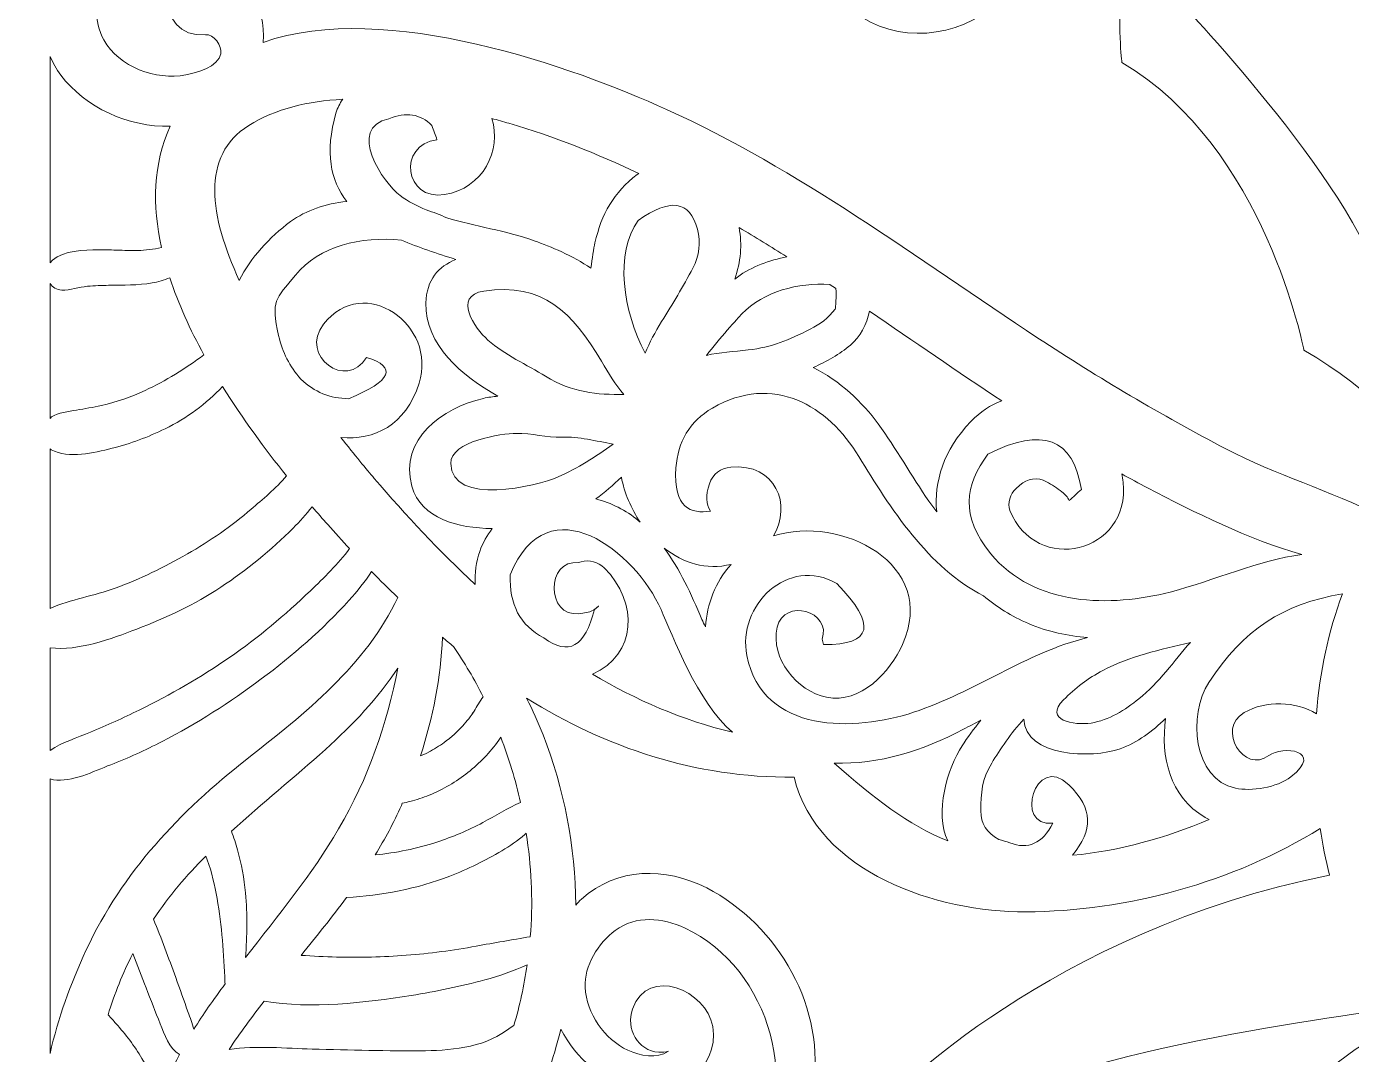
# Model space of a CAD drawing. Extents: x 7 to 992, y -718 to -282.
# Drawn here: x 551.3 to 611.2, y -412.2 to -365.7 of the extents above; entities that cross this region are included whole.
import ezdxf

# ---------------------------------------------------------------- set-up
doc = ezdxf.new("R2010")
doc.units = 0
doc.header["$MEASUREMENT"] = 0
doc.layers.add('Layer 1', color=7, linetype='Continuous')

msp = doc.modelspace()

# ---------------------------------------------------------------- linework, layer by layer
at = {"layer": 'Layer 1', "lineweight": 0}
for points, knots in [([(515.444, -282.485), (515.444, -282.485), (265.444, -282.485), (265.444, -282.485), (265.444, -282.485), (259.139, -282.485), (259.139, -282.485), (259.139, -282.485), (27.261, -282.485), (27.261, -282.485), (27.261, -282.485), (27.261, -282.863), (27.261, -282.863), (27.261, -282.863), (25.9, -282.863), (25.9, -282.863), (25.9, -282.863), (24.898, -282.863), (24.898, -282.863), (24.898, -282.863), (7.489, -306.853), (7.489, -306.853), (7.489, -306.853), (7.489, -496.33), (7.489, -496.33), (7.489, -496.33), (24.898, -524.256), (24.898, -524.256), (24.898, -524.256), (25.039, -524.256), (25.039, -524.256), (25.039, -524.256), (25.9, -525.977), (25.9, -525.977), (25.9, -525.977), (34.578, -543.332), (34.578, -543.332), (34.578, -543.332), (85.476, -645.118), (85.476, -645.118), (85.476, -645.118), (85.476, -693.393), (85.476, -693.393), (85.476, -693.602), (85.486, -693.809), (85.492, -694.016), (85.35, -694.597), (85.266, -695.2), (85.266, -695.825), (85.266, -695.825), (85.266, -710.022), (85.266, -710.022), (85.266, -714.223), (88.671, -717.628), (92.872, -717.628), (92.872, -717.628), (107.069, -717.628), (107.069, -717.628), (107.484, -717.628), (107.889, -717.586), (108.286, -717.521), (108.736, -717.547), (109.188, -717.561), (109.644, -717.561), (109.644, -717.561), (182.159, -717.561), (182.159, -717.561), (182.563, -717.561), (182.965, -717.551), (183.365, -717.531), (183.743, -717.589), (184.126, -717.628), (184.52, -717.628), (184.52, -717.628), (198.717, -717.628), (198.717, -717.628), (202.917, -717.628), (206.322, -714.223), (206.322, -710.022), (206.322, -710.022), (206.322, -695.825), (206.322, -695.825), (206.322, -695.534), (206.302, -695.248), (206.271, -694.965), (206.303, -694.465), (206.325, -693.962), (206.326, -693.453), (206.326, -693.453), (206.326, -645.118), (206.326, -645.118), (206.326, -645.118), (257.204, -543.332), (257.204, -543.332), (257.204, -543.332), (259.139, -539.46), (259.139, -539.46), (259.139, -539.46), (266.763, -524.209), (266.763, -524.209), (266.763, -524.209), (266.763, -645.118), (266.763, -645.118), (266.763, -645.118), (363.469, -645.118), (363.469, -645.118), (363.737, -645.117), (364.003, -645.104), (364.27, -645.096), (364.76, -645.195), (365.268, -645.248), (365.787, -645.248), (365.787, -645.248), (379.984, -645.248), (379.984, -645.248), (384.185, -645.248), (387.59, -641.843), (387.59, -637.643), (387.59, -637.643), (387.59, -623.445), (387.59, -623.445), (387.59, -623.12), (387.563, -622.802), (387.523, -622.487), (387.556, -621.959), (387.579, -621.428), (387.578, -620.891), (387.578, -620.891), (387.578, -584.634), (387.578, -584.634), (387.578, -584.634), (508.12, -524.362), (508.12, -524.362), (508.12, -524.362), (508.12, -717.561), (508.12, -717.561), (508.12, -717.561), (544.378, -717.561), (544.378, -717.561), (545.281, -717.563), (546.172, -717.512), (547.049, -717.417), (547.049, -717.417), (560.83, -717.417), (560.83, -717.417), (565.03, -717.417), (568.436, -714.012), (568.436, -709.811), (568.436, -709.811), (568.436, -696.131), (568.436, -696.131), (568.534, -695.251), (568.591, -694.358), (568.593, -693.453), (568.593, -693.453), (568.593, -645.118), (568.593, -645.118), (568.593, -645.118), (689.443, -645.118), (689.443, -645.118), (689.443, -645.118), (689.443, -693.393), (689.443, -693.393), (689.443, -693.594), (689.453, -693.791), (689.458, -693.99), (689.345, -694.514), (689.28, -695.056), (689.28, -695.614), (689.28, -695.614), (689.28, -709.811), (689.28, -709.811), (689.28, -714.012), (692.686, -717.417), (696.886, -717.417), (696.886, -717.417), (710.981, -717.417), (710.981, -717.417), (711.845, -717.511), (712.722, -717.561), (713.611, -717.561), (713.611, -717.561), (749.903, -717.561), (749.903, -717.561), (749.903, -717.561), (749.903, -524.209), (749.903, -524.209), (749.903, -524.209), (870.731, -584.622), (870.731, -584.622), (870.731, -584.622), (870.731, -620.95), (870.731, -620.95), (870.731, -621.353), (870.741, -621.753), (870.761, -622.151), (870.71, -622.506), (870.675, -622.865), (870.675, -623.233), (870.675, -623.233), (870.675, -637.431), (870.675, -637.431), (870.675, -641.632), (874.08, -645.036), (878.28, -645.036), (878.28, -645.036), (892.478, -645.036), (892.478, -645.036), (892.583, -645.036), (892.687, -645.025), (892.791, -645.02), (893.486, -645.081), (894.188, -645.118), (894.898, -645.118), (894.898, -645.118), (991.581, -645.118), (991.581, -645.118), (991.581, -645.118), (991.581, -282.485), (991.581, -282.485), (991.581, -282.485), (515.444, -282.485), (515.444, -282.485)], [0, 0, 0, 0, 1, 1, 1, 2, 2, 2, 3, 3, 3, 4, 4, 4, 5, 5, 5, 6, 6, 6, 7, 7, 7, 8, 8, 8, 9, 9, 9, 10, 10, 10, 11, 11, 11, 12, 12, 12, 13, 13, 13, 14, 14, 14, 15, 15, 15, 16, 16, 16, 17, 17, 17, 18, 18, 18, 19, 19, 19, 20, 20, 20, 21, 21, 21, 22, 22, 22, 23, 23, 23, 24, 24, 24, 25, 25, 25, 26, 26, 26, 27, 27, 27, 28, 28, 28, 29, 29, 29, 30, 30, 30, 31, 31, 31, 32, 32, 32, 33, 33, 33, 34, 34, 34, 35, 35, 35, 36, 36, 36, 37, 37, 37, 38, 38, 38, 39, 39, 39, 40, 40, 40, 41, 41, 41, 42, 42, 42, 43, 43, 43, 44, 44, 44, 45, 45, 45, 46, 46, 46, 47, 47, 47, 48, 48, 48, 49, 49, 49, 50, 50, 50, 51, 51, 51, 52, 52, 52, 53, 53, 53, 54, 54, 54, 55, 55, 55, 56, 56, 56, 57, 57, 57, 58, 58, 58, 59, 59, 59, 60, 60, 60, 61, 61, 61, 62, 62, 62, 63, 63, 63, 64, 64, 64, 65, 65, 65, 66, 66, 66, 67, 67, 67, 68, 68, 68, 69, 69, 69, 70, 70, 70, 71, 71, 71, 72, 72, 72, 73, 73, 73, 74, 74, 74, 74]), ([(607.666, -333.744), (609.49, -336.993), (611.14, -340.14), (613.768, -342.846), (614.727, -343.834), (615.804, -344.706), (616.952, -345.451), (612.185, -346.179), (608.623, -350.713), (610.27, -356.195), (612.351, -363.13), (622.743, -361.86), (625.064, -368.812), (624.497, -369.371), (624.001, -369.963), (623.611, -370.554), (622.013, -372.979), (620.119, -377.248), (620.695, -380.432), (619.203, -381.162), (617.812, -382.08), (616.554, -383.157), (616.554, -383.157), (612.728, -378.057), (612.728, -378.057), (611.963, -373.466), (603.547, -364.669), (603.547, -364.669), (602.974, -361.608), (603.931, -359.314), (603.931, -359.314), (599.914, -360.27), (600.869, -367.347), (600.869, -367.347), (607.372, -371.172), (609.094, -380.352), (609.094, -380.352), (612.336, -382.222), (613.784, -384.168), (614.403, -385.301), (613.722, -386.094), (613.099, -386.941), (612.545, -387.837), (610.294, -386.704), (607.805, -385.982), (605.571, -384.812), (602.652, -383.281), (599.82, -381.618), (597.069, -379.803), (591.603, -376.197), (586.257, -372.179), (580.265, -369.461), (576.134, -367.587), (567.562, -364.477), (562.028, -366.432), (562.149, -364.816), (561.324, -363.2), (559.474, -362.89), (557.168, -362.503), (557.061, -366.314), (559.413, -366.085), (559.785, -366.049), (560.184, -366.594), (560.115, -366.943), (559.999, -367.54), (559.013, -367.815), (558.529, -367.903), (557.174, -368.148), (555.511, -367.561), (554.818, -366.311), (554.357, -365.48), (554.44, -364.468), (554.573, -363.567), (554.676, -362.873), (554.691, -361.985), (555.28, -361.536), (555.937, -361.034), (557.171, -360.812), (557.957, -360.658), (558.75, -360.502), (559.555, -360.418), (560.36, -360.357), (564.645, -360.037), (569.962, -360.392), (573.857, -358.199), (573.42, -359.591), (573.328, -361.085), (574.028, -362.388), (575.186, -364.541), (577.557, -365.429), (579.908, -365.098), (582.238, -364.768), (584.324, -363.433), (585.52, -361.397), (585.747, -361.011), (585.937, -360.605), (586.107, -360.192), (586.5, -361.965), (587.245, -363.908), (588.731, -365.04), (590.682, -366.528), (593.432, -366.267), (595.233, -364.656), (597.131, -362.96), (598.145, -360.338), (597.771, -357.81), (597.662, -357.078), (597.454, -356.37), (597.172, -355.69), (597.363, -355.812), (597.546, -355.951), (597.742, -356.063), (599.57, -357.108), (602.015, -357.873), (604.005, -356.804), (606.158, -355.646), (607.047, -353.274), (606.715, -350.923), (606.386, -348.593), (605.05, -346.508), (603.015, -345.311), (602.628, -345.084), (602.222, -344.895), (601.81, -344.725), (603.582, -344.332), (605.525, -343.586), (606.657, -342.101), (608.145, -340.15), (607.884, -337.399), (606.273, -335.598), (604.755, -333.9), (602.495, -332.918), (600.225, -332.997), (600.946, -332.332), (601.695, -331.704), (602.484, -331.134), (603.148, -331.007), (603.844, -330.988), (604.325, -331.006), (606.022, -331.071), (606.896, -332.37), (607.666, -333.744)], [0, 0, 0, 0, 1, 1, 1, 2, 2, 2, 3, 3, 3, 4, 4, 4, 5, 5, 5, 6, 6, 6, 7, 7, 7, 8, 8, 8, 9, 9, 9, 10, 10, 10, 11, 11, 11, 12, 12, 12, 13, 13, 13, 14, 14, 14, 15, 15, 15, 16, 16, 16, 17, 17, 17, 18, 18, 18, 19, 19, 19, 20, 20, 20, 21, 21, 21, 22, 22, 22, 23, 23, 23, 24, 24, 24, 25, 25, 25, 26, 26, 26, 27, 27, 27, 28, 28, 28, 29, 29, 29, 30, 30, 30, 31, 31, 31, 32, 32, 32, 33, 33, 33, 34, 34, 34, 35, 35, 35, 36, 36, 36, 37, 37, 37, 38, 38, 38, 39, 39, 39, 40, 40, 40, 41, 41, 41, 42, 42, 42, 43, 43, 43, 44, 44, 44, 45, 45, 45, 46, 46, 46, 47, 47, 47, 47]), ([(552.875, -367.913), (553.971, -369.37), (555.949, -370.279), (557.825, -370.223), (557.049, -371.93), (557.007, -373.804), (557.428, -375.706), (557.065, -375.792), (556.686, -375.828), (556.365, -375.843), (556.365, -375.843), (556.354, -375.843), (556.354, -375.843), (556.354, -375.843), (556.243, -375.845), (556.243, -375.845), (556.243, -375.845), (556.021, -375.844), (556.021, -375.844), (555.854, -375.842), (555.686, -375.836), (555.518, -375.831), (555.202, -375.821), (554.886, -375.807), (554.569, -375.81), (553.928, -375.818), (553.013, -375.842), (552.502, -376.278), (552.502, -376.278), (552.391, -376.408), (552.391, -376.408), (552.391, -376.408), (552.391, -367.07), (552.391, -367.07), (552.522, -367.36), (552.673, -367.644), (552.875, -367.913)], [0, 0, 0, 0, 1, 1, 1, 2, 2, 2, 3, 3, 3, 4, 4, 4, 5, 5, 5, 6, 6, 6, 7, 7, 7, 8, 8, 8, 9, 9, 9, 10, 10, 10, 11, 11, 11, 12, 12, 12, 12]), ([(565.809, -373.623), (564.857, -373.728), (563.974, -374.02), (563.268, -374.539), (562.305, -375.247), (561.467, -376.17), (560.949, -377.194), (559.61, -374.312), (559.186, -371.546), (561.374, -370.189), (562.592, -369.433), (564.071, -369.089), (565.624, -369.007), (565.495, -369.191), (565.388, -369.394), (565.32, -369.628), (564.807, -371.413), (565.073, -372.675), (565.809, -373.623)], [0, 0, 0, 0, 1, 1, 1, 2, 2, 2, 3, 3, 3, 4, 4, 4, 5, 5, 5, 6, 6, 6, 6]), ([(570.231, -373.315), (571.959, -373.041), (572.845, -371.307), (572.364, -369.872), (572.632, -369.944), (572.895, -370.017), (573.145, -370.09), (575.184, -370.686), (577.131, -371.461), (579.017, -372.359), (579.017, -372.359), (578.94, -372.404), (578.94, -372.404), (577.89, -373.214), (577.322, -374.207), (577.035, -375.495), (576.975, -375.768), (576.898, -376.194), (576.853, -376.645), (576.022, -376.075), (575.039, -375.67), (574.283, -375.4), (572.987, -374.937), (571.621, -374.762), (570.332, -374.362), (570.028, -374.231), (569.718, -374.11), (569.398, -374.01), (568.992, -373.833), (568.596, -373.627), (568.22, -373.356), (567.492, -372.831), (565.758, -370.293), (567.717, -369.887), (568.487, -369.561), (569.135, -369.663), (569.658, -370.194), (569.735, -370.408), (569.812, -370.622), (569.889, -370.836), (568.08, -371.065), (568.421, -373.603), (570.231, -373.315)], [0, 0, 0, 0, 1, 1, 1, 2, 2, 2, 3, 3, 3, 4, 4, 4, 5, 5, 5, 6, 6, 6, 7, 7, 7, 8, 8, 8, 9, 9, 9, 10, 10, 10, 11, 11, 11, 12, 12, 12, 13, 13, 13, 14, 14, 14, 14]), ([(581.459, -376.641), (581.026, -377.47), (580.539, -378.257), (580.05, -379.052), (579.752, -379.537), (579.504, -380), (579.308, -380.481), (578.305, -378.617), (577.907, -375.933), (578.987, -374.493), (580.427, -373.454), (581.319, -373.582), (581.666, -374.88), (581.822, -375.48), (581.754, -376.067), (581.459, -376.641)], [0, 0, 0, 0, 1, 1, 1, 2, 2, 2, 3, 3, 3, 4, 4, 4, 5, 5, 5, 5]), ([(583.551, -374.807), (584.277, -375.236), (584.997, -375.678), (585.713, -376.131), (585.713, -376.131), (585.57, -376.164), (585.57, -376.164), (584.783, -376.328), (583.993, -376.635), (583.353, -377.137), (583.625, -376.352), (583.701, -375.586), (583.551, -374.807)], [0, 0, 0, 0, 1, 1, 1, 2, 2, 2, 3, 3, 3, 4, 4, 4, 4]), ([(564.761, -379.175), (563.634, -380.616), (565.815, -382.191), (566.694, -380.678), (568.118, -381.115), (567.849, -381.737), (565.885, -382.544), (565.059, -382.536), (564.342, -382.243), (563.733, -381.665), (563.222, -381.069), (562.896, -380.46), (562.727, -379.688), (562.375, -378.081), (562.582, -378.071), (563.492, -376.952), (564.559, -375.64), (566.435, -375.197), (568.289, -375.372), (569.046, -375.704), (569.881, -375.982), (570.737, -376.244), (569.967, -376.571), (569.404, -377.161), (569.389, -378.216), (569.359, -380.135), (570.981, -381.484), (572.643, -382.432), (572.428, -382.458), (572.215, -382.477), (571.991, -382.529), (570.15, -382.959), (568.172, -384.371), (568.757, -386.5), (569.166, -387.99), (570.847, -388.388), (572.387, -388.421), (572.157, -388.719), (571.964, -389.058), (571.823, -389.447), (571.654, -389.914), (571.593, -390.426), (571.619, -390.946), (570.002, -389.454), (568.485, -387.827), (567.055, -386.147), (566.708, -385.741), (566.168, -385.095), (565.537, -384.295), (567.049, -384.427), (568.464, -383.768), (569.08, -381.84), (569.92, -379.221), (566.588, -376.84), (564.761, -379.175)], [0, 0, 0, 0, 1, 1, 1, 2, 2, 2, 3, 3, 3, 4, 4, 4, 5, 5, 5, 6, 6, 6, 7, 7, 7, 8, 8, 8, 9, 9, 9, 10, 10, 10, 11, 11, 11, 12, 12, 12, 13, 13, 13, 14, 14, 14, 15, 15, 15, 16, 16, 16, 17, 17, 17, 18, 18, 18, 18]), ([(552.916, -377.631), (553.307, -377.649), (553.692, -377.5), (554.084, -377.462), (554.401, -377.433), (554.721, -377.421), (555.04, -377.416), (555.695, -377.407), (556.36, -377.423), (557.009, -377.309), (557.277, -377.261), (557.547, -377.183), (557.806, -377.078), (558.191, -378.251), (558.725, -379.422), (559.347, -380.557), (558.52, -381.187), (557.62, -381.731), (556.686, -382.174), (556.062, -382.469), (555.402, -382.69), (554.71, -382.853), (554.336, -382.941), (553.961, -382.992), (553.583, -383.057), (553.22, -383.12), (552.763, -383.171), (552.454, -383.371), (552.454, -383.371), (552.391, -383.438), (552.391, -383.438), (552.391, -383.438), (552.391, -377.341), (552.391, -377.341), (552.506, -377.502), (552.681, -377.62), (552.916, -377.631)], [0, 0, 0, 0, 1, 1, 1, 2, 2, 2, 3, 3, 3, 4, 4, 4, 5, 5, 5, 6, 6, 6, 7, 7, 7, 8, 8, 8, 9, 9, 9, 10, 10, 10, 11, 11, 11, 12, 12, 12, 12]), ([(574.802, -381.532), (573.956, -381.009), (572.94, -380.556), (572.195, -379.896), (571.583, -379.355), (570.592, -377.894), (572, -377.679), (574.683, -377.269), (576.013, -378.653), (577.33, -380.854), (577.649, -381.388), (577.957, -381.914), (578.343, -382.357), (577.142, -382.362), (575.995, -382.272), (574.802, -381.532)], [0, 0, 0, 0, 1, 1, 1, 2, 2, 2, 3, 3, 3, 4, 4, 4, 5, 5, 5, 5]), ([(583.676, -378.714), (584.662, -377.686), (586.229, -377.29), (587.651, -377.384), (587.744, -377.446), (587.839, -377.506), (587.933, -377.568), (587.949, -377.864), (587.919, -378.447), (587.902, -378.491), (587.595, -378.891), (587.213, -379.192), (586.76, -379.394), (585.82, -379.906), (585.035, -380.204), (583.958, -380.342), (583.315, -380.425), (582.682, -380.435), (582.078, -380.585), (582.637, -379.84), (583.497, -378.9), (583.676, -378.714)], [0, 0, 0, 0, 1, 1, 1, 2, 2, 2, 3, 3, 3, 4, 4, 4, 5, 5, 5, 6, 6, 6, 7, 7, 7, 7]), ([(594.033, -383.573), (592.798, -384.873), (592.355, -386.306), (592.49, -387.666), (592.369, -387.503), (592.243, -387.347), (592.128, -387.178), (591.371, -386.07), (590.632, -384.761), (589.846, -383.684), (589.151, -382.731), (588.077, -381.709), (586.903, -381.135), (587.514, -380.861), (588.096, -380.532), (588.585, -380.121), (589.029, -379.748), (589.325, -379.189), (589.452, -378.59), (591.439, -379.937), (593.42, -381.319), (595.432, -382.646), (594.933, -382.83), (594.454, -383.128), (594.033, -383.573)], [0, 0, 0, 0, 1, 1, 1, 2, 2, 2, 3, 3, 3, 4, 4, 4, 5, 5, 5, 6, 6, 6, 7, 7, 7, 8, 8, 8, 8]), ([(582.344, -382.969), (585.098, -381.374), (587.573, -382.852), (588.973, -385.163), (590.356, -387.443), (592.133, -390.222), (594.607, -391.454), (595.195, -391.958), (595.879, -392.389), (596.641, -392.711), (597.534, -393.088), (598.422, -393.275), (599.307, -393.345), (596.524, -394.036), (594.207, -395.812), (591.442, -396.724), (588.81, -397.592), (584.625, -397.734), (583.903, -394.16), (583.452, -391.919), (585.772, -389.616), (587.969, -390.906), (589.794, -392.768), (589.593, -393.687), (587.365, -393.661), (587.365, -393.661), (587.306, -393.42), (587.306, -393.42), (587.76, -392.153), (585.582, -391.544), (585.277, -392.877), (584.956, -394.286), (586.16, -395.772), (587.51, -396.046), (589.042, -396.357), (590.395, -394.891), (590.945, -393.655), (592.576, -390.007), (588.148, -387.788), (585.107, -388.748), (585.949, -387.365), (585.21, -385.446), (583.18, -385.643), (582.706, -385.689), (582.369, -385.93), (582.215, -386.389), (582.025, -386.955), (582.057, -387.275), (582.255, -387.633), (581.377, -387.76), (580.559, -387.499), (580.697, -385.668), (580.784, -384.51), (581.31, -383.567), (582.344, -382.969)], [0, 0, 0, 0, 1, 1, 1, 2, 2, 2, 3, 3, 3, 4, 4, 4, 5, 5, 5, 6, 6, 6, 7, 7, 7, 8, 8, 8, 9, 9, 9, 10, 10, 10, 11, 11, 11, 12, 12, 12, 13, 13, 13, 14, 14, 14, 15, 15, 15, 16, 16, 16, 17, 17, 17, 18, 18, 18, 18]), ([(552.438, -384.851), (553.244, -385.269), (554.357, -384.998), (555.196, -384.786), (556.022, -384.579), (556.828, -384.276), (557.593, -383.905), (558.581, -383.426), (559.442, -382.772), (560.194, -382), (561.102, -383.455), (562.111, -384.824), (563.081, -386.031), (562.608, -386.609), (561.979, -387.113), (561.488, -387.537), (560.599, -388.308), (559.619, -388.98), (558.598, -389.564), (557.547, -390.167), (556.474, -390.702), (555.332, -391.112), (554.396, -391.449), (553.32, -391.622), (552.391, -392.024), (552.391, -392.024), (552.391, -384.81), (552.391, -384.81), (552.391, -384.81), (552.438, -384.851), (552.438, -384.851)], [0, 0, 0, 0, 1, 1, 1, 2, 2, 2, 3, 3, 3, 4, 4, 4, 5, 5, 5, 6, 6, 6, 7, 7, 7, 8, 8, 8, 9, 9, 9, 10, 10, 10, 10]), ([(575.529, -384.28), (576.312, -384.255), (577.08, -384.455), (577.858, -384.603), (577.061, -385.164), (576.241, -385.695), (575.374, -386.08), (574.404, -386.509), (570.542, -387.419), (570.514, -385.479), (570.498, -384.45), (572.818, -384.12), (573.474, -384.112), (574.162, -384.104), (574.865, -384.301), (575.529, -384.28)], [0, 0, 0, 0, 1, 1, 1, 2, 2, 2, 3, 3, 3, 4, 4, 4, 5, 5, 5, 5]), ([(595.801, -387.593), (596.98, -390.538), (601.256, -389.55), (600.923, -386.317), (600.909, -386.19), (600.881, -386.069), (600.857, -385.946), (601.244, -386.158), (601.63, -386.373), (602.023, -386.575), (604.157, -387.67), (606.549, -388.911), (609.008, -389.587), (607.019, -389.85), (605.076, -390.758), (603.041, -391.287), (600.372, -391.981), (596.89, -391.952), (594.938, -389.554), (593.551, -387.849), (593.751, -386.48), (594.806, -385.049), (597.266, -383.804), (598.674, -384.338), (599.031, -386.653), (598.847, -386.817), (598.663, -386.981), (598.479, -387.146), (598.408, -387.001), (598.304, -386.866), (598.149, -386.754), (597.933, -386.583), (597.702, -386.433), (597.459, -386.302), (597.059, -386.06), (596.583, -386.156), (596.246, -386.454), (596.246, -386.454), (596.063, -386.616), (596.063, -386.616), (595.821, -386.829), (595.678, -387.284), (595.801, -387.593)], [0, 0, 0, 0, 1, 1, 1, 2, 2, 2, 3, 3, 3, 4, 4, 4, 5, 5, 5, 6, 6, 6, 7, 7, 7, 8, 8, 8, 9, 9, 9, 10, 10, 10, 11, 11, 11, 12, 12, 12, 13, 13, 13, 14, 14, 14, 14]), ([(583.25, -397.626), (580.986, -397.082), (578.883, -396.172), (576.921, -394.993), (578.915, -394.124), (579.03, -391.768), (577.455, -390.197), (577.189, -389.931), (576.773, -389.804), (576.405, -389.915), (576.405, -389.915), (576.292, -389.958), (576.292, -389.958), (574.815, -389.798), (574.814, -392.428), (576.309, -392.265), (576.546, -392.239), (576.754, -392.224), (576.969, -392.101), (577.265, -391.874), (577.278, -391.864), (577.01, -392.071), (576.595, -393.761), (575.834, -394.191), (574.727, -393.364), (573.649, -392.794), (573.141, -391.841), (573.203, -390.504), (574.924, -386.315), (578.88, -389.491), (580.021, -392.079), (580.522, -393.214), (581.692, -396.31), (583.25, -397.626)], [0, 0, 0, 0, 1, 1, 1, 2, 2, 2, 3, 3, 3, 4, 4, 4, 5, 5, 5, 6, 6, 6, 7, 7, 7, 8, 8, 8, 9, 9, 9, 10, 10, 10, 11, 11, 11, 11]), ([(578.989, -388.047), (578.436, -387.584), (577.772, -387.259), (577.071, -387.076), (577.476, -386.776), (577.86, -386.447), (578.229, -386.093), (578.363, -386.805), (578.663, -387.512), (579.082, -388.132), (579.082, -388.132), (578.989, -388.047), (578.989, -388.047)], [0, 0, 0, 0, 1, 1, 1, 2, 2, 2, 3, 3, 3, 4, 4, 4, 4]), ([(556.312, -392.962), (557.635, -392.465), (558.927, -391.847), (560.107, -391.069), (561.283, -390.294), (562.391, -389.394), (563.385, -388.395), (563.678, -388.101), (563.978, -387.776), (564.243, -387.43), (564.485, -387.712), (564.721, -387.981), (564.945, -388.234), (565.273, -388.602), (565.604, -388.966), (565.939, -389.325), (565.416, -390.021), (564.773, -390.643), (564.163, -391.23), (563.024, -392.328), (561.801, -393.346), (560.499, -394.245), (559.204, -395.141), (557.84, -395.937), (556.423, -396.624), (555.697, -396.977), (554.961, -397.315), (554.219, -397.628), (553.622, -397.881), (552.928, -398.072), (552.391, -398.456), (552.391, -398.456), (552.391, -393.81), (552.391, -393.81), (553.68, -393.964), (555.149, -393.398), (556.312, -392.962)], [0, 0, 0, 0, 1, 1, 1, 2, 2, 2, 3, 3, 3, 4, 4, 4, 5, 5, 5, 6, 6, 6, 7, 7, 7, 8, 8, 8, 9, 9, 9, 10, 10, 10, 11, 11, 11, 12, 12, 12, 12]), ([(580.161, -389.3), (581.015, -389.972), (582.066, -390.308), (583.186, -390.035), (582.479, -390.842), (582.107, -391.83), (582.028, -392.859), (581.977, -392.745), (581.917, -392.642), (581.867, -392.525), (581.381, -391.364), (580.882, -390.264), (580.161, -389.3)], [0, 0, 0, 0, 1, 1, 1, 2, 2, 2, 3, 3, 3, 4, 4, 4, 4]), ([(552.542, -399.772), (553.395, -399.896), (554.356, -399.393), (555.135, -399.093), (555.929, -398.788), (556.699, -398.439), (557.455, -398.048), (559.028, -397.233), (560.525, -396.279), (561.944, -395.217), (563.36, -394.157), (564.726, -392.981), (565.907, -391.662), (566.28, -391.245), (566.635, -390.814), (566.933, -390.362), (567.32, -390.758), (567.714, -391.147), (568.113, -391.527), (566.694, -394.581), (563.9, -396.791), (561.288, -398.842), (558.265, -401.216), (555.659, -403.95), (554.025, -407.472), (553.309, -409.016), (552.753, -410.566), (552.391, -412.148), (552.391, -412.148), (552.391, -399.728), (552.391, -399.728), (552.391, -399.728), (552.542, -399.772), (552.542, -399.772)], [0, 0, 0, 0, 1, 1, 1, 2, 2, 2, 3, 3, 3, 4, 4, 4, 5, 5, 5, 6, 6, 6, 7, 7, 7, 8, 8, 8, 9, 9, 9, 10, 10, 10, 11, 11, 11, 11]), ([(609.664, -396.795), (608.729, -396.225), (607.38, -396.167), (606.396, -396.739), (605.117, -397.482), (606.392, -399.528), (607.514, -398.677), (608.127, -398.211), (610.049, -398.445), (608.506, -399.642), (607.865, -400.139), (606.728, -400.307), (605.996, -400.154), (604.076, -399.754), (603.85, -396.835), (604.797, -395.377), (606.356, -392.982), (608.139, -391.822), (610.844, -391.37), (610.208, -393.078), (609.806, -394.897), (609.664, -396.795)], [0, 0, 0, 0, 1, 1, 1, 2, 2, 2, 3, 3, 3, 4, 4, 4, 5, 5, 5, 6, 6, 6, 7, 7, 7, 7]), ([(571.523, -396.744), (571.523, -396.744), (571.388, -396.93), (571.388, -396.93), (571.217, -397.153), (571.031, -397.366), (570.833, -397.564), (570.833, -397.564), (570.667, -397.725), (570.667, -397.725), (570.667, -397.725), (570.582, -397.801), (570.582, -397.801), (570.582, -397.801), (570.457, -397.904), (570.457, -397.904), (570.457, -397.904), (570.306, -398.021), (570.306, -398.021), (570.08, -398.19), (569.843, -398.344), (569.597, -398.48), (569.597, -398.48), (569.394, -398.589), (569.394, -398.589), (569.394, -398.589), (569.364, -398.604), (569.364, -398.604), (569.364, -398.604), (569.321, -398.623), (569.321, -398.623), (569.321, -398.623), (569.139, -398.697), (569.139, -398.697), (569.71, -396.956), (570.054, -395.154), (570.137, -393.329), (570.303, -393.469), (570.468, -393.612), (570.637, -393.748), (571.13, -394.477), (571.585, -395.235), (571.981, -396.03), (571.904, -396.132), (571.825, -396.232), (571.761, -396.343), (571.695, -396.453), (571.636, -396.565), (571.567, -396.674), (571.557, -396.69), (571.413, -396.892), (571.523, -396.744)], [0, 0, 0, 0, 1, 1, 1, 2, 2, 2, 3, 3, 3, 4, 4, 4, 5, 5, 5, 6, 6, 6, 7, 7, 7, 8, 8, 8, 9, 9, 9, 10, 10, 10, 11, 11, 11, 12, 12, 12, 13, 13, 13, 14, 14, 14, 15, 15, 15, 16, 16, 16, 17, 17, 17, 17]), ([(598.224, -396.162), (598.746, -395.634), (599.341, -395.181), (600, -394.832), (601.216, -394.187), (602.601, -393.9), (603.96, -393.562), (603.215, -394.431), (602.545, -395.372), (601.635, -396.115), (601.015, -396.621), (600.275, -397.084), (599.469, -397.21), (598.693, -397.331), (597.316, -397.078), (598.224, -396.162)], [0, 0, 0, 0, 1, 1, 1, 2, 2, 2, 3, 3, 3, 4, 4, 4, 5, 5, 5, 5]), ([(565.441, -401.995), (564.23, -404.067), (562.703, -405.917), (561.232, -407.807), (561.301, -406.837), (561.322, -405.87), (561.226, -404.894), (561.16, -404.235), (561.046, -403.58), (560.868, -402.942), (560.789, -402.658), (560.694, -402.379), (560.596, -402.102), (561.973, -400.841), (563.44, -399.667), (564.842, -398.406), (566.089, -397.284), (567.238, -396.075), (568.119, -394.722), (567.63, -397.264), (566.783, -399.701), (565.441, -401.995)], [0, 0, 0, 0, 1, 1, 1, 2, 2, 2, 3, 3, 3, 4, 4, 4, 5, 5, 5, 6, 6, 6, 7, 7, 7, 7]), ([(587.828, -421.895), (586.526, -420.817), (584.96, -419.96), (583.313, -419.563), (585.123, -418.081), (586.465, -415.864), (586.86, -413.817), (587.565, -410.179), (585.304, -406.305), (582.087, -404.668), (580.206, -403.71), (578.036, -403.727), (576.421, -405.173), (576.327, -405.257), (576.25, -405.351), (576.164, -405.44), (576.146, -402.813), (575.645, -400.186), (574.688, -397.742), (574.465, -397.172), (574.212, -396.626), (573.943, -396.093), (577.532, -398.308), (581.525, -399.689), (586.039, -399.661), (587.107, -403.989), (592.521, -405.773), (596.514, -405.75), (601.091, -405.724), (605.897, -404.427), (609.835, -401.972), (609.94, -402.684), (610.079, -403.391), (610.257, -404.088), (597.572, -406.625), (590.352, -414.205), (590.352, -414.205), (590.1, -416.046), (589.299, -419.353), (588.478, -422.49), (588.261, -422.284), (588.047, -422.077), (587.828, -421.895)], [0, 0, 0, 0, 1, 1, 1, 2, 2, 2, 3, 3, 3, 4, 4, 4, 5, 5, 5, 6, 6, 6, 7, 7, 7, 8, 8, 8, 9, 9, 9, 10, 10, 10, 11, 11, 11, 12, 12, 12, 13, 13, 13, 14, 14, 14, 14]), ([(593.635, -398.238), (592.984, -399.239), (592.367, -401.275), (592.998, -402.542), (591.184, -401.821), (589.652, -400.601), (587.848, -399.027), (589.888, -399.079), (591.843, -398.477), (593.696, -397.494), (593.964, -397.352), (594.227, -397.219), (594.492, -397.08), (594.163, -397.472), (593.873, -397.872), (593.635, -398.238)], [0, 0, 0, 0, 1, 1, 1, 2, 2, 2, 3, 3, 3, 4, 4, 4, 5, 5, 5, 5]), ([(600.785, -398.372), (601.577, -398.084), (602.24, -397.587), (602.841, -397.001), (602.606, -398.743), (603.025, -400.514), (604.626, -401.481), (604.626, -401.481), (604.818, -401.578), (604.818, -401.578), (602.838, -402.398), (600.774, -402.995), (598.629, -403.192), (599.553, -402.042), (599.592, -401.097), (598.461, -400), (596.946, -398.532), (595.955, -401.952), (597.745, -401.732), (597.276, -402.658), (596.623, -402.955), (595.791, -402.621), (595.629, -402.572), (595.467, -402.523), (595.305, -402.475), (594.746, -402.175), (594.474, -401.745), (594.485, -401.185), (594.488, -400.358), (594.529, -399.75), (594.976, -399.026), (595.356, -398.409), (595.843, -397.655), (596.426, -397.039), (596.488, -398.726), (599.507, -398.837), (600.785, -398.372)], [0, 0, 0, 0, 1, 1, 1, 2, 2, 2, 3, 3, 3, 4, 4, 4, 5, 5, 5, 6, 6, 6, 7, 7, 7, 8, 8, 8, 9, 9, 9, 10, 10, 10, 11, 11, 11, 12, 12, 12, 12]), ([(569.54, -400.469), (570.165, -400.21), (570.762, -399.874), (571.289, -399.448), (571.817, -399.021), (572.293, -398.543), (572.683, -397.985), (572.683, -397.985), (572.774, -397.847), (572.774, -397.847), (573.141, -398.809), (573.443, -399.792), (573.665, -400.796), (573.08, -401.065), (572.536, -401.402), (571.963, -401.711), (571.297, -402.07), (570.594, -402.359), (569.876, -402.596), (568.968, -402.895), (568.036, -403.078), (567.094, -403.174), (567.533, -402.457), (567.934, -401.717), (568.277, -400.94), (568.277, -400.94), (568.32, -400.837), (568.32, -400.837), (568.439, -400.811), (568.555, -400.783), (568.667, -400.755), (568.965, -400.683), (569.257, -400.587), (569.54, -400.469)], [0, 0, 0, 0, 1, 1, 1, 2, 2, 2, 3, 3, 3, 4, 4, 4, 5, 5, 5, 6, 6, 6, 7, 7, 7, 8, 8, 8, 9, 9, 9, 10, 10, 10, 11, 11, 11, 11]), ([(570.469, -404.132), (571.281, -403.819), (572.072, -403.434), (572.82, -402.987), (573.19, -402.768), (573.532, -402.525), (573.866, -402.254), (573.866, -402.254), (573.926, -402.196), (573.926, -402.196), (574.148, -403.668), (574.229, -405.153), (574.131, -406.603), (574.131, -406.603), (574.102, -406.872), (574.102, -406.872), (573.289, -407.019), (572.475, -407.148), (571.661, -407.299), (570.615, -407.491), (569.562, -407.631), (568.502, -407.712), (567.451, -407.792), (566.397, -407.819), (565.344, -407.795), (564.813, -407.783), (564.276, -407.748), (563.741, -407.717), (564.443, -406.855), (565.141, -405.988), (565.796, -405.093), (567.39, -405.021), (568.982, -404.706), (570.469, -404.132)], [0, 0, 0, 0, 1, 1, 1, 2, 2, 2, 3, 3, 3, 4, 4, 4, 5, 5, 5, 6, 6, 6, 7, 7, 7, 8, 8, 8, 9, 9, 9, 10, 10, 10, 11, 11, 11, 11]), ([(557.068, -406.075), (557.767, -405.035), (558.565, -404.099), (559.429, -403.227), (559.429, -403.227), (559.498, -403.394), (559.498, -403.394), (559.701, -403.958), (559.839, -404.549), (559.942, -405.139), (560.161, -406.385), (560.242, -407.663), (560.298, -408.925), (560.298, -408.925), (560.316, -409.002), (560.316, -409.002), (560.054, -409.352), (559.797, -409.705), (559.547, -410.062), (559.317, -410.389), (559.102, -410.722), (558.895, -411.058), (558.822, -410.788), (558.719, -410.522), (558.637, -410.294), (558.448, -409.768), (558.26, -409.243), (558.071, -408.718), (557.752, -407.828), (557.423, -406.949), (557.068, -406.075)], [0, 0, 0, 0, 1, 1, 1, 2, 2, 2, 3, 3, 3, 4, 4, 4, 5, 5, 5, 6, 6, 6, 7, 7, 7, 8, 8, 8, 9, 9, 9, 10, 10, 10, 10]), ([(574.398, -414.309), (574.869, -413.254), (575.217, -412.16), (575.491, -411.048), (576.168, -412.367), (577.413, -413.457), (578.857, -413.762), (580.598, -414.128), (582.698, -412.916), (582.358, -410.935), (582.078, -409.304), (579.44, -408.158), (578.732, -410.146), (578.422, -411.017), (578.961, -412.037), (579.923, -412.095), (580.08, -412.104), (580.223, -412.085), (580.356, -412.053), (579.83, -412.41), (579.069, -412.266), (578.527, -412.009), (577.46, -411.505), (576.65, -410.349), (576.587, -409.159), (576.535, -408.203), (577.191, -407.139), (577.948, -406.592), (578.916, -405.893), (580.065, -406.003), (581.109, -406.486), (583.044, -407.379), (584.398, -409.232), (584.956, -411.258), (585.525, -413.33), (585.17, -415.688), (583.891, -417.427), (583.307, -418.222), (582.538, -418.888), (581.676, -419.372), (581.412, -419.391), (581.155, -419.435), (580.926, -419.549), (580.663, -419.68), (580.412, -419.823), (580.185, -419.992), (579.98, -420.056), (579.774, -420.124), (579.568, -420.187), (578.607, -419.682), (577.486, -419.444), (576.357, -419.461), (574, -419.498), (571.818, -420.599), (570.367, -422.452), (570.135, -422.749), (569.929, -423.062), (569.736, -423.384), (569.675, -422.474), (569.52, -421.508), (569.214, -420.601), (571.588, -419.526), (573.373, -416.602), (574.398, -414.309)], [0, 0, 0, 0, 1, 1, 1, 2, 2, 2, 3, 3, 3, 4, 4, 4, 5, 5, 5, 6, 6, 6, 7, 7, 7, 8, 8, 8, 9, 9, 9, 10, 10, 10, 11, 11, 11, 12, 12, 12, 13, 13, 13, 14, 14, 14, 15, 15, 15, 16, 16, 16, 17, 17, 17, 18, 18, 18, 19, 19, 19, 20, 20, 20, 21, 21, 21, 21]), ([(556.545, -412.372), (556.206, -411.807), (555.808, -411.288), (555.37, -410.797), (555.254, -410.667), (555.137, -410.536), (555.015, -410.409), (555.304, -409.458), (555.671, -408.531), (556.134, -407.638), (556.328, -408.156), (556.529, -408.673), (556.732, -409.19), (556.944, -409.73), (557.156, -410.27), (557.369, -410.81), (557.56, -411.294), (557.772, -411.913), (558.238, -412.203), (557.911, -412.821), (557.628, -413.456), (557.374, -414.099), (557.374, -414.099), (557.372, -414.092), (557.372, -414.092), (557.211, -413.495), (556.86, -412.898), (556.545, -412.372)], [0, 0, 0, 0, 1, 1, 1, 2, 2, 2, 3, 3, 3, 4, 4, 4, 5, 5, 5, 6, 6, 6, 7, 7, 7, 8, 8, 8, 9, 9, 9, 9]), ([(562.069, -409.794), (564.237, -410.142), (566.584, -409.86), (568.723, -409.527), (569.843, -409.352), (570.954, -409.118), (572.051, -408.826), (572.71, -408.65), (573.34, -408.413), (573.962, -408.151), (573.833, -409.077), (573.63, -409.988), (573.368, -410.884), (573.368, -410.884), (573.237, -410.956), (573.237, -410.956), (572.178, -411.844), (570.7, -412.006), (569.369, -412.026), (567.662, -412.051), (565.95, -411.992), (564.243, -411.95), (563.067, -411.92), (561.717, -411.788), (560.483, -411.972), (560.979, -411.226), (561.516, -410.502), (562.069, -409.794)], [0, 0, 0, 0, 1, 1, 1, 2, 2, 2, 3, 3, 3, 4, 4, 4, 5, 5, 5, 6, 6, 6, 7, 7, 7, 8, 8, 8, 9, 9, 9, 9]), ([(596.663, -446.527), (595.837, -447.995), (596.331, -451.088), (597.069, -453.912), (596.784, -453.72), (596.499, -453.529), (596.211, -453.344), (595.914, -452.667), (595.611, -451.991), (595.293, -451.322), (593.273, -447.081), (590.492, -442.606), (586.251, -440.401), (586.879, -440.123), (587.46, -439.764), (587.94, -439.29), (589.79, -437.465), (589.808, -434.683), (588.377, -432.593), (588.232, -432.381), (588.066, -432.187), (587.901, -431.994), (588.928, -430.433), (589.776, -429.313), (589.776, -429.313), (591.69, -426.062), (593.793, -415.543), (593.793, -415.543), (595.596, -412.592), (609.333, -410.627), (613.224, -410.125), (613.407, -410.34), (613.593, -410.552), (613.791, -410.755), (605.031, -413.843), (599.34, -431.417), (599.34, -431.417), (600.106, -435.817), (596.663, -446.527), (596.663, -446.527)], [0, 0, 0, 0, 1, 1, 1, 2, 2, 2, 3, 3, 3, 4, 4, 4, 5, 5, 5, 6, 6, 6, 7, 7, 7, 8, 8, 8, 9, 9, 9, 10, 10, 10, 11, 11, 11, 12, 12, 12, 13, 13, 13, 13])]:
    msp.add_open_spline(points, degree=3, knots=knots, dxfattribs=at)

doc.saveas('drawing.dxf')
